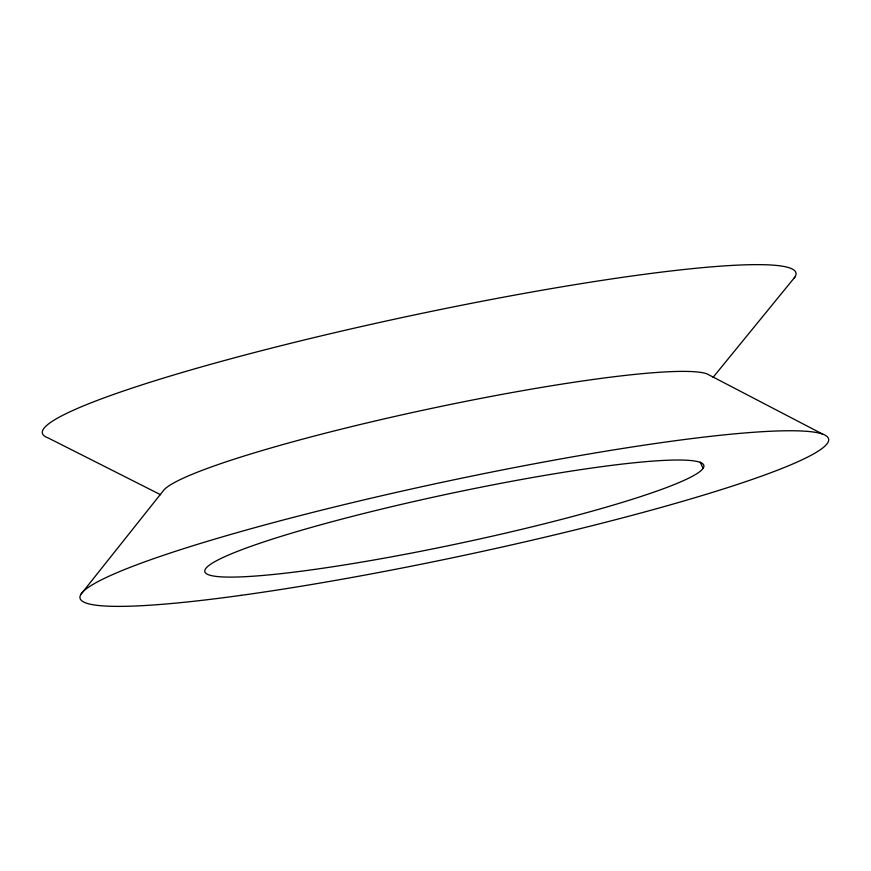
<?xml version="1.0" encoding="UTF-8"?>
<svg xmlns="http://www.w3.org/2000/svg" width="871" height="871" viewBox="0 0 871 871"><rect width="100%" height="100%" fill="white"/><g stroke="black" fill="none" stroke-linecap="round" stroke-linejoin="round"><path stroke-width="1.31" d="M81.264 593.87L163.062 491.048A280.702 27.883 -12 0 1 423.306 410.165A280.702 27.883 -12 0 1 706.958 373.855L822.66 434.128M713.022 377.415L794.798 277.218M160.536 494.695L48.373 438.037A385.222 38.259 -12 0 1 405.842 316.761A385.222 38.259 -12 0 1 793.808 278.491M700.251 462.174L703.082 468.348A255.083 25.335 -12 0 1 312.319 569.732A255.083 25.335 -12 0 1 347.66 517.592A255.083 25.335 -12 0 1 703.082 468.348M241.3 595.318A382.63 37.997 -12 0 0 827.45 443.241A382.63 37.997 -12 0 0 294.322 517.113A382.63 37.997 -12 0 0 241.3 595.318"/></g></svg>
